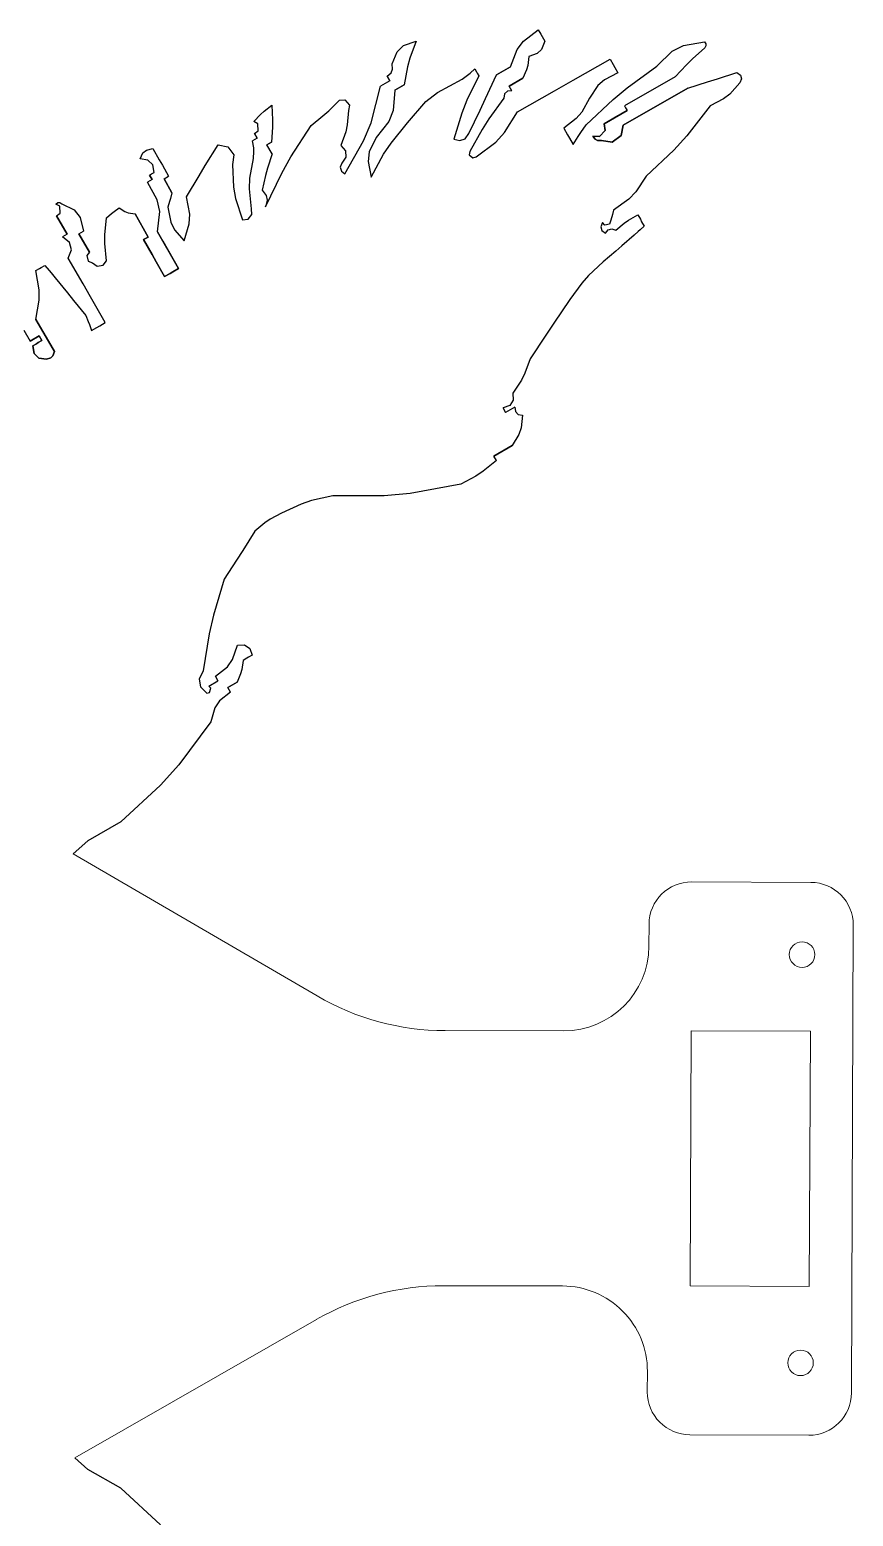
# Model space of a CAD drawing. Extents: x 345 to 1105, y -96 to 291.
# Drawn here: x 735.8 to 832.6, y 83.5 to 258.3 of the extents above; entities that cross this region are included whole.
import ezdxf

# ---------------------------------------------------------------- set-up
doc = ezdxf.new("R2010")
doc.units = 0
doc.header["$LTSCALE"] = 0.40404
doc.header["$MEASUREMENT"] = 0
doc.layers.get('0').update_dxf_attribs({"linetype": 'CONTINUOUS'})
doc.layers.add('2', color=7, linetype='CONTINUOUS', true_color=0xffffff)

msp = doc.modelspace()

# ---------------------------------------------------------------- linework, layer by layer
for p, q in [((779.79, 256.42), (781.25, 256.93)), ((781.25, 256.93), (780.52, 254.94)), ((793.13, 255.94), (793.87, 256.94)), ((793.87, 256.94), (795.6, 258.28)), ((795.6, 258.28), (795.91, 257.74)), ((795.91, 257.74), (796.06, 257.47)), ((796.37, 256.92), (796, 255.96)), ((796.06, 257.47), (796.37, 256.92)), ((778.46, 254.26), (779.03, 255.69)), ((779.03, 255.69), (779.79, 256.42)), ((792.34, 253.9), (793.13, 255.94)), ((795.49, 255.47), (794.51, 255.14)), ((796, 255.96), (795.49, 255.47)), ((809.55, 254.01), (811.34, 255.76)), ((811.34, 255.76), (812.67, 256.43)), ((812.67, 256.43), (815.14, 256.84)), ((815.17, 256.14), (813.73, 254.84)), ((815.14, 256.84), (815.31, 256.62)), ((815.32, 256.38), (815.17, 256.14)), ((815.31, 256.62), (815.32, 256.38)), ((778.32, 253.22), (778.5, 253.63)), ((778.5, 253.63), (778.46, 254.26)), ((780.23, 253.9), (779.86, 251.81)), ((780.52, 254.94), (780.23, 253.9)), ((787.59, 253.16), (788.15, 253.67)), ((788.15, 253.67), (788.34, 253.34)), ((791.25, 253.28), (792.34, 253.9)), ((792.34, 253.9), (791.25, 253.28)), ((791.25, 253.28), (792.34, 253.9)), ((794.23, 253.56), (793.81, 252.58)), ((794.37, 254.09), (794.23, 253.56)), ((794.51, 255.14), (794.37, 254.09)), ((799.7, 252.35), (804.05, 254.83)), ((804.05, 254.83), (804.42, 254.18)), ((804.42, 254.18), (804.61, 253.85)), ((804.61, 253.85), (804.98, 253.2)), ((806.08, 251.45), (809.55, 254.01)), ((813.04, 254.16), (811.72, 252.73)), ((813.73, 254.84), (813.04, 254.16)), ((778.15, 252.28), (777.07, 251.66)), ((777.84, 252.82), (778.32, 253.22)), ((778.15, 252.28), (777.84, 252.82)), ((777.84, 252.82), (778.15, 252.28)), ((778.15, 252.28), (777.84, 252.82)), ((779.86, 251.81), (779.31, 251.5)), ((779.31, 251.5), (779.86, 251.81)), ((779.86, 251.81), (779.31, 251.5)), ((783.78, 250.92), (786.68, 252.47)), ((786.68, 252.47), (787.29, 252.92)), ((788.62, 252.86), (787.22, 249.98)), ((787.29, 252.92), (787.59, 253.16)), ((788.34, 253.34), (788.43, 253.18)), ((788.43, 253.18), (788.62, 252.86)), ((789.42, 250.21), (790.71, 252.97)), ((790.71, 252.97), (791.25, 253.28)), ((791.25, 253.28), (790.71, 252.97)), ((790.71, 252.97), (791.25, 253.28)), ((793.81, 252.58), (792.18, 251.65)), ((792.18, 251.65), (793.81, 252.58)), ((793.81, 252.58), (792.18, 251.65)), ((797.53, 251.11), (799.7, 252.35)), ((802.63, 251.71), (801.64, 250.22)), ((803.38, 252.39), (802.63, 251.71)), ((804.98, 253.2), (803.38, 252.39)), ((811.72, 252.73), (809.33, 251.37)), ((813.2, 251.41), (815.51, 252.14)), ((815.51, 252.14), (816.67, 252.51)), ((816.67, 252.51), (818.97, 253.27)), ((819.32, 252.03), (818.14, 250.71)), ((818.97, 253.27), (819.37, 252.94)), ((819.48, 252.52), (819.32, 252.03)), ((819.37, 252.94), (819.48, 252.52)), ((770.98, 248.74), (772.26, 249.99)), ((772.26, 249.99), (772.89, 250.03)), ((772.89, 250.03), (773.42, 249.42)), ((775.96, 247.35), (777.07, 251.66)), ((778.77, 251.19), (778.55, 248.8)), ((779.31, 251.5), (778.77, 251.19)), ((778.77, 251.19), (779.31, 251.5)), ((779.31, 251.5), (778.77, 251.19)), ((782.4, 249.83), (783.78, 250.92)), ((787.22, 249.98), (786.62, 248.47)), ((788.77, 248.83), (789.42, 250.21)), ((791.56, 250.22), (789.82, 247.82)), ((791.65, 250.73), (791.56, 250.22)), ((791.98, 251.04), (791.65, 250.73)), ((792.49, 251.11), (791.98, 251.04)), ((792.49, 251.11), (792.18, 251.65)), ((793.19, 248.63), (797.53, 251.11)), ((801.64, 250.22), (800.73, 248.6)), ((801.25, 247.11), (804.41, 250.06)), ((804.41, 250.06), (806.08, 251.45)), ((805.6, 247.07), (813.2, 251.41)), ((813.2, 251.41), (805.6, 247.07)), ((805.6, 247.07), (813.2, 251.41)), ((808.14, 250.69), (805.75, 249.32)), ((809.33, 251.37), (808.14, 250.69)), ((817.4, 250.14), (815.83, 249.32)), ((818.14, 250.71), (817.4, 250.14)), ((762.18, 247.48), (762.97, 248.31)), ((762.97, 248.31), (763.4, 248.7)), ((763.4, 248.7), (764.31, 249.41)), ((764.31, 249.41), (764.37, 247.68)), ((770.31, 248.14), (770.98, 248.74)), ((773.3, 248.79), (773.17, 247.11)), ((773.42, 249.42), (773.3, 248.79)), ((778.55, 248.8), (778.04, 247.5)), ((780.24, 247.35), (782.4, 249.83)), ((786.62, 248.47), (785.67, 245.41)), ((787.45, 246.07), (788.77, 248.83)), ((791.65, 246.19), (793.19, 248.63)), ((800.73, 248.6), (800.08, 247.84)), ((806.06, 248.78), (803.35, 247.23)), ((803.35, 247.23), (806.06, 248.78)), ((806.06, 248.78), (803.35, 247.23)), ((805.75, 249.32), (805.88, 249.11)), ((805.88, 249.11), (805.94, 249)), ((805.94, 249), (806.06, 248.78)), ((815.83, 249.32), (813.07, 245.8)), ((762.66, 247.2), (762.18, 247.48)), ((762.71, 246.41), (762.66, 247.2)), ((764.37, 246.81), (764.27, 245.07)), ((764.37, 247.68), (764.37, 246.81)), ((766.55, 243.33), (768.92, 247.01)), ((768.92, 247.01), (770.31, 248.14)), ((773.17, 247.11), (772.99, 246.26)), ((775.09, 245.21), (775.96, 247.35)), ((778.04, 247.5), (776.56, 245.61)), ((778.31, 244.96), (780.24, 247.35)), ((789.02, 246.56), (787.57, 243.98)), ((789.82, 247.82), (789.02, 246.56)), ((800.08, 247.84), (798.62, 246.69)), ((798.62, 246.69), (799.05, 245.93)), ((800.63, 246.18), (801.25, 247.11)), ((803.48, 246.45), (802.82, 245.71)), ((802.82, 245.71), (803.48, 246.45)), ((803.35, 247.23), (804.98, 248.16)), ((804.98, 248.16), (803.35, 247.23)), ((803.35, 247.23), (804.98, 248.16)), ((803.35, 247.23), (803.48, 246.45)), ((803.48, 246.45), (803.35, 247.23)), ((805.36, 245.84), (805.6, 247.07)), ((805.6, 247.07), (805.36, 245.84)), ((806.14, 247.38), (805.6, 247.07)), ((805.6, 247.07), (806.14, 247.38)), ((806.14, 247.38), (805.6, 247.07)), ((756.48, 242.3), (757.99, 244.73)), ((757.99, 244.73), (759.11, 244.53)), ((762.56, 245.54), (762.02, 245.23)), ((762.18, 244.41), (762.02, 245.23)), ((762.25, 246.08), (762.71, 246.41)), ((762.56, 245.54), (762.25, 246.08)), ((762.25, 246.08), (762.56, 245.54)), ((762.56, 245.54), (762.25, 246.08)), ((764.27, 245.07), (763.73, 244.76)), ((763.73, 244.76), (764.27, 245.07)), ((764.27, 245.07), (763.73, 244.76)), ((764.35, 243.68), (763.73, 244.76)), ((772.99, 246.26), (772.41, 244.68)), ((772.87, 241.35), (775.09, 245.21)), ((776.56, 245.61), (775.75, 243.92)), ((777.44, 243.66), (778.31, 244.96)), ((785.67, 245.41), (786.41, 245.24)), ((786.41, 245.24), (787.01, 245.46)), ((787.01, 245.46), (787.45, 246.07)), ((788.3, 243.32), (790.61, 245.06)), ((790.61, 245.06), (791.65, 246.19)), ((799.05, 245.93), (799.27, 245.55)), ((799.27, 245.55), (799.7, 244.79)), ((799.7, 244.79), (800.32, 245.72)), ((800.32, 245.72), (800.63, 246.18)), ((802.82, 245.71), (802.03, 245.76)), ((802.03, 245.76), (802.3, 245.4)), ((802.3, 245.4), (802.03, 245.76)), ((802.03, 245.76), (802.82, 245.71)), ((802.3, 245.4), (802.59, 245.26)), ((802.59, 245.26), (802.3, 245.4)), ((802.59, 245.26), (803.04, 245.25)), ((803.04, 245.25), (802.59, 245.26)), ((803.04, 245.25), (804.28, 245.07)), ((804.28, 245.07), (803.04, 245.25)), ((804.28, 245.07), (805.36, 245.84)), ((805.36, 245.84), (804.28, 245.07)), ((813.07, 245.8), (811.55, 244.13)), ((748.84, 243.1), (749.15, 243.79)), ((749.74, 242.96), (748.84, 243.1)), ((749.15, 243.79), (749.57, 244.14)), ((749.57, 244.14), (750.31, 244.3)), ((750.3, 242.41), (749.74, 242.96)), ((750.31, 244.3), (751.06, 243)), ((751.06, 243), (751.43, 242.35)), ((759.11, 244.53), (759.82, 243.56)), ((759.82, 243.56), (759.66, 242.44)), ((761.73, 240.81), (762.14, 243.14)), ((762.14, 243.14), (762.2, 243.97)), ((762.2, 243.97), (762.18, 244.41)), ((764.35, 243.68), (763.8, 242)), ((765.47, 241.41), (766.55, 243.33)), ((772.41, 244.68), (772.95, 244.04)), ((772.99, 243.29), (772.53, 242.59)), ((772.95, 244.04), (772.99, 243.29)), ((775.75, 243.92), (775.61, 242.8)), ((775.98, 240.96), (777.44, 243.66)), ((787.57, 243.98), (787.51, 243.59)), ((787.51, 243.59), (787.92, 243.21)), ((787.92, 243.21), (788.3, 243.32)), ((811.55, 244.13), (808.31, 241.06)), ((749.93, 241.2), (750.14, 241.33)), ((750.23, 240.66), (749.93, 241.2)), ((749.93, 241.2), (750.23, 240.66)), ((750.23, 240.66), (749.93, 241.2)), ((750.14, 241.33), (750.25, 241.39)), ((750.25, 241.39), (750.47, 241.51)), ((750.47, 241.51), (750.3, 242.41)), ((751.43, 242.35), (752.17, 241.05)), ((755.74, 241.09), (756.48, 242.3)), ((759.66, 242.44), (759.78, 239.79)), ((763.8, 242), (763.57, 241.14)), ((763.57, 237.47), (765.47, 241.41)), ((772.53, 242.59), (772.34, 242.11)), ((772.34, 242.11), (772.47, 241.66)), ((772.47, 241.66), (772.87, 241.35)), ((775.61, 242.8), (775.98, 240.96)), ((750.23, 240.66), (749.69, 240.35)), ((750.84, 238.27), (749.69, 240.35)), ((751.63, 240.74), (752.17, 241.05)), ((751.63, 240.74), (752.56, 239.11)), ((752.56, 239.11), (751.63, 240.74)), ((751.63, 240.74), (752.56, 239.11)), ((754.27, 238.64), (755.74, 241.09)), ((759.78, 239.79), (760.03, 238.44)), ((761.68, 239.59), (761.73, 240.81)), ((761.9, 237.24), (761.68, 239.59)), ((763.57, 241.14), (763.18, 239.41)), ((808.31, 241.06), (807.09, 239.22)), ((738.91, 237.79), (739.14, 237.96)), ((739.4, 237.52), (738.91, 237.79)), ((739.14, 237.96), (739.37, 237.98)), ((739.37, 237.98), (739.61, 237.83)), ((739.61, 237.83), (741.08, 237.1)), ((751.12, 236.89), (750.84, 238.27)), ((752.28, 238.08), (752.09, 237.4)), ((752.37, 238.42), (752.28, 238.08)), ((752.56, 239.11), (752.37, 238.42)), ((754.66, 236.6), (754.27, 238.64)), ((760.03, 238.44), (760.86, 235.93)), ((763.18, 239.41), (763.65, 238.78)), ((763.76, 238.24), (763.57, 237.47)), ((763.65, 238.78), (763.76, 238.24)), ((806.27, 238.36), (804.47, 237.07)), ((807.09, 239.22), (806.27, 238.36)), ((738.99, 236.4), (739.44, 236.73)), ((740.23, 234.23), (738.99, 236.4)), ((738.99, 236.4), (740.23, 234.23)), ((740.23, 234.23), (738.99, 236.4)), ((739.44, 236.73), (739.4, 237.52)), ((741.08, 237.1), (741.79, 236.21)), ((741.79, 236.21), (742.17, 234.61)), ((744.67, 234.16), (744.88, 236.16)), ((744.88, 236.16), (745.45, 236.67)), ((745.45, 236.67), (745.75, 236.91)), ((745.75, 236.91), (746.36, 237.36)), ((746.36, 237.36), (747.01, 236.9)), ((747.01, 236.9), (747.42, 236.74)), ((747.42, 236.74), (748.22, 236.63)), ((748.22, 236.63), (749.77, 233.91)), ((749.77, 233.91), (748.22, 236.63)), ((748.22, 236.63), (749.77, 233.91)), ((750.85, 234.53), (751.12, 236.89)), ((752.09, 237.4), (752.41, 235.67)), ((754.59, 235.44), (754.66, 236.6)), ((760.86, 235.93), (761.52, 236.02)), ((761.52, 236.02), (761.96, 236.57)), ((761.96, 236.57), (761.9, 237.24)), ((804.26, 236.3), (804.12, 235.79)), ((804.33, 236.56), (804.26, 236.3)), ((804.47, 237.07), (804.33, 236.56)), ((806.21, 235.9), (807.3, 236.53)), ((807.3, 236.53), (807.61, 235.99)), ((807.61, 235.99), (807.76, 235.71)), ((740.23, 234.23), (739.69, 233.92)), ((741.63, 234.3), (742.17, 234.61)), ((741.63, 234.3), (742.87, 232.13)), ((742.87, 232.13), (741.63, 234.3)), ((741.63, 234.3), (742.87, 232.13)), ((753.33, 230.19), (750.85, 234.53)), ((750.85, 234.53), (753.33, 230.19)), ((753.33, 230.19), (750.85, 234.53)), ((752.41, 235.67), (752.84, 234.77)), ((752.84, 234.77), (753.99, 233.45)), ((753.99, 233.45), (754.59, 235.44)), ((803.15, 235.6), (802.97, 235.12)), ((802.97, 235.12), (803.09, 234.68)), ((803.09, 234.68), (803.5, 234.36)), ((803.42, 235.32), (803.15, 235.6)), ((803.97, 235.43), (803.42, 235.32)), ((803.5, 234.36), (803.81, 234.77)), ((803.81, 234.77), (804.26, 234.89)), ((804.12, 235.79), (803.97, 235.43)), ((804.26, 234.89), (804.74, 234.71)), ((804.74, 234.71), (805.69, 235.53)), ((805.69, 235.53), (806.21, 235.9)), ((807.35, 234.54), (806.87, 234.13)), ((807.59, 234.75), (807.35, 234.54)), ((808.07, 235.17), (807.59, 234.75)), ((807.76, 235.71), (808.07, 235.17)), ((740.5, 233.28), (739.69, 233.92)), ((740.75, 232.4), (740.5, 233.28)), ((744.67, 233.13), (744.67, 234.16)), ((744.88, 231.12), (744.67, 233.13)), ((749.77, 233.91), (749.22, 233.6)), ((749.22, 233.6), (749.77, 233.91)), ((749.77, 233.91), (749.22, 233.6)), ((749.22, 233.6), (749.77, 233.91)), ((749.77, 233.91), (749.22, 233.6)), ((749.22, 233.6), (749.77, 233.91)), ((749.22, 233.6), (750.22, 231.87)), ((750.22, 231.87), (749.22, 233.6)), ((751.47, 233.45), (753.33, 230.19)), ((753.33, 230.19), (751.47, 233.45)), ((751.47, 233.45), (753.33, 230.19)), ((805.43, 232.87), (804.71, 232.24)), ((806.87, 234.13), (805.43, 232.87)), ((740.38, 231.44), (740.75, 232.4)), ((742.12, 228.4), (740.38, 231.44)), ((742.87, 232.13), (742.54, 231.74)), ((742.54, 231.74), (742.73, 231.06)), ((742.73, 231.06), (743.21, 230.89)), ((743.21, 230.89), (743.76, 230.5)), ((744.46, 230.6), (744.88, 231.12)), ((750.22, 231.87), (750.71, 231)), ((750.71, 231), (750.22, 231.87)), ((750.71, 231), (751.7, 229.26)), ((751.7, 229.26), (750.71, 231)), ((803.26, 230.99), (801.53, 229.37)), ((804.71, 232.24), (803.26, 230.99)), ((736.55, 229.96), (736.98, 230.21)), ((736.94, 227.7), (736.55, 229.96)), ((736.98, 230.21), (737.2, 230.34)), ((737.2, 230.34), (737.63, 230.58)), ((737.63, 230.58), (738.11, 229.99)), ((738.11, 229.99), (738.35, 229.7)), ((738.35, 229.7), (738.83, 229.11)), ((738.83, 229.11), (740.27, 227.34)), ((743.76, 230.5), (744.46, 230.6)), ((751.7, 229.26), (752.36, 229.63)), ((752.36, 229.63), (751.7, 229.26)), ((752.36, 229.63), (752.68, 229.82)), ((752.68, 229.82), (752.36, 229.63)), ((752.68, 229.82), (753.33, 230.19)), ((753.33, 230.19), (752.68, 229.82)), ((801.53, 229.37), (800.72, 228.47)), ((736.95, 226.49), (736.94, 227.7)), ((740.27, 227.34), (741, 226.46)), ((742.99, 226.88), (742.12, 228.4)), ((800.72, 228.47), (799.31, 226.57)), ((736.58, 224.23), (736.95, 226.49)), ((741, 226.46), (742.44, 224.69)), ((744.72, 223.84), (742.99, 226.88)), ((799.31, 226.57), (797.45, 223.78)), ((738.75, 220.43), (736.58, 224.23)), ((736.58, 224.23), (738.75, 220.43)), ((738.75, 220.43), (736.58, 224.23)), ((742.44, 224.69), (742.73, 223.99)), ((742.73, 223.99), (742.87, 223.63)), ((744.07, 223.46), (744.72, 223.84)), ((797.45, 223.78), (796.52, 222.38)), ((735.14, 222.97), (735.88, 221.67)), ((735.88, 221.67), (736.97, 222.29)), ((736.97, 222.29), (735.88, 221.67)), ((735.88, 221.67), (736.97, 222.29)), ((736.97, 222.29), (737.28, 221.75)), ((737.28, 221.75), (736.97, 222.29)), ((736.97, 222.29), (737.28, 221.75)), ((737.28, 221.75), (736.97, 222.29)), ((736.97, 222.29), (737.28, 221.75)), ((737.28, 221.75), (736.97, 222.29)), ((737.51, 222.6), (738.75, 220.43)), ((738.75, 220.43), (737.51, 222.6)), ((737.51, 222.6), (738.75, 220.43)), ((742.87, 223.63), (743.1, 222.91)), ((743.1, 222.91), (743.75, 223.28)), ((743.75, 223.28), (744.07, 223.46)), ((796.52, 222.38), (794.65, 219.59)), ((736.63, 221.37), (736.19, 221.13)), ((736.19, 221.13), (736.63, 221.37)), ((736.19, 221.13), (736.36, 220.23)), ((736.36, 220.23), (736.19, 221.13)), ((736.36, 220.23), (736.92, 219.68)), ((736.92, 219.68), (736.36, 220.23)), ((736.85, 221.5), (736.63, 221.37)), ((736.63, 221.37), (736.85, 221.5)), ((737.28, 221.75), (736.85, 221.5)), ((736.85, 221.5), (737.28, 221.75)), ((738.56, 219.95), (738.75, 220.43)), ((738.75, 220.43), (738.56, 219.95)), ((736.92, 219.68), (737.82, 219.54)), ((737.82, 219.54), (736.92, 219.68)), ((737.82, 219.54), (738.31, 219.7)), ((738.31, 219.7), (737.82, 219.54)), ((738.31, 219.7), (738.56, 219.95)), ((738.56, 219.95), (738.31, 219.7)), ((794.65, 219.59), (794.04, 217.9)), ((793.63, 217.07), (792.64, 215.56)), ((794.04, 217.9), (793.63, 217.07)), ((792.64, 215.56), (792.68, 214.72)), ((792.26, 214.1), (791.47, 213.82)), ((791.47, 213.82), (791.78, 213.27)), ((791.78, 213.27), (791.47, 213.82)), ((791.47, 213.82), (791.78, 213.27)), ((792.87, 213.89), (791.78, 213.27)), ((792.68, 214.72), (792.26, 214.1)), ((792.87, 213.89), (792.93, 213.38)), ((792.93, 213.38), (793.25, 213.05)), ((793.25, 213.05), (793.76, 212.96)), ((793.76, 212.96), (793.61, 211.47)), ((793.34, 210.68), (792.56, 209.4)), ((793.61, 211.47), (793.34, 210.68)), ((792.56, 209.4), (790.39, 208.16)), ((790.39, 208.16), (792.56, 209.4)), ((792.56, 209.4), (790.39, 208.16)), ((790.69, 207.62), (790.39, 208.16)), ((789.13, 206.37), (788.27, 205.81)), ((790.69, 207.62), (789.13, 206.37)), ((786.51, 204.86), (780.57, 203.76)), ((788.27, 205.81), (786.51, 204.86)), ((768.98, 202.92), (767.74, 202.51)), ((771.47, 203.47), (768.98, 202.92)), ((777.51, 203.48), (771.47, 203.47)), ((780.57, 203.76), (777.51, 203.48)), ((765.42, 201.46), (764.09, 200.74)), ((767.74, 202.51), (765.42, 201.46)), ((762.32, 199.33), (760.88, 197.06)), ((763.46, 200.31), (762.32, 199.33)), ((764.09, 200.74), (763.46, 200.31)), ((760.16, 195.93), (758.71, 193.67)), ((760.88, 197.06), (760.16, 195.93)), ((758.71, 193.67), (757.45, 189.43)), ((757.45, 189.43), (756.95, 187.26)), ((756.95, 187.26), (756.22, 182.89)), ((759.67, 184.23), (760.26, 185.92)), ((760.26, 185.92), (761.09, 185.96)), ((761.09, 185.96), (761.71, 185.54)), ((761.71, 185.54), (762, 184.75)), ((759.07, 183.38), (759.67, 184.23)), ((760.91, 184.13), (760.77, 183.08)), ((761.35, 184.38), (760.91, 184.13)), ((761.57, 184.51), (761.35, 184.38)), ((762, 184.75), (761.57, 184.51)), ((756.22, 182.89), (755.76, 181.93)), ((755.76, 181.93), (755.91, 181.03)), ((757.66, 182.27), (759.07, 183.38)), ((757.97, 181.73), (757.66, 182.27)), ((757.66, 182.27), (757.97, 181.73)), ((757.97, 181.73), (757.66, 182.27)), ((760.63, 182.55), (760.22, 181.58)), ((760.77, 183.08), (760.63, 182.55)), ((755.91, 181.03), (756.65, 180.26)), ((756.65, 180.26), (756.99, 180.36)), ((756.88, 181.11), (757.97, 181.73)), ((757.12, 180.85), (756.88, 181.11)), ((756.99, 180.36), (757.12, 180.85)), ((759.44, 180.41), (758.13, 179.36)), ((760.22, 181.58), (759.13, 180.96)), ((759.13, 180.96), (760.22, 181.58)), ((760.22, 181.58), (759.13, 180.96)), ((759.44, 180.41), (759.13, 180.96)), ((757.58, 178.54), (757.11, 176.92)), ((758.13, 179.36), (757.58, 178.54)), ((757.11, 176.92), (753.35, 171.84)), ((753.35, 171.84), (751.2, 169.45)), ((751.2, 169.45), (746.56, 165.14)), ((746.56, 165.14), (742.66, 162.91)), ((742.66, 162.91), (740.93, 161.38)), ((742.66, 89.02), (741.13, 90.38)), ((746.56, 86.79), (742.66, 89.02)), ((751.2, 82.49), (746.56, 86.79))]:
    msp.add_line(p, q)
at = {"layer": '2', "color": 0, "linetype": 'Continuous', "lineweight": 18}
for p, q in [((769.61, 144.68), (740.93, 161.38)), ((813.65, 158.09), (827.65, 158.03)), ((808.62, 150.54), (808.63, 153.1)), ((832.63, 153.01), (832.43, 98.01)), ((798.61, 140.58), (784.66, 140.6)), ((784.48, 110.6), (798.45, 110.58)), ((741.13, 90.38), (769.53, 106.64)), ((808.43, 98.1), (808.44, 100.54)), ((827.41, 93.03), (813.41, 93.09))]:
    msp.add_line(p, q, dxfattribs=at)
at = {"layer": '2', "color": 3, "linetype": 'Continuous', "lineweight": 18}
for p, q in [((813.47, 110.59), (813.59, 140.59)), ((827.59, 140.53), (813.59, 140.59)), ((827.47, 110.53), (827.59, 140.53)), ((813.47, 110.59), (827.47, 110.53))]:
    msp.add_line(p, q, dxfattribs=at)
for centre in [(826.62, 149.54), (826.44, 101.54)]:
    msp.add_circle(centre, 1.5, dxfattribs=at)
at = {"layer": '2', "color": 0, "linetype": 'Continuous', "lineweight": 18}
for centre, radius, start, end in [((813.63, 153.09), 5, 89.7839, 179.7839), ((827.63, 153.03), 5, 359.7839, 89.7839), ((798.62, 150.58), 10, 269.911, 359.7839), ((784.71, 170.6), 30, 239.7839, 269.911), ((784.43, 80.6), 30, 89.911, 119.7839), ((798.44, 100.58), 10, 359.7839, 89.911), ((813.43, 98.09), 5, 179.7839, 269.7839), ((827.43, 98.03), 5, 269.7839, 359.7839)]:
    msp.add_arc(centre, radius, start, end, dxfattribs=at)

doc.saveas('drawing.dxf')
